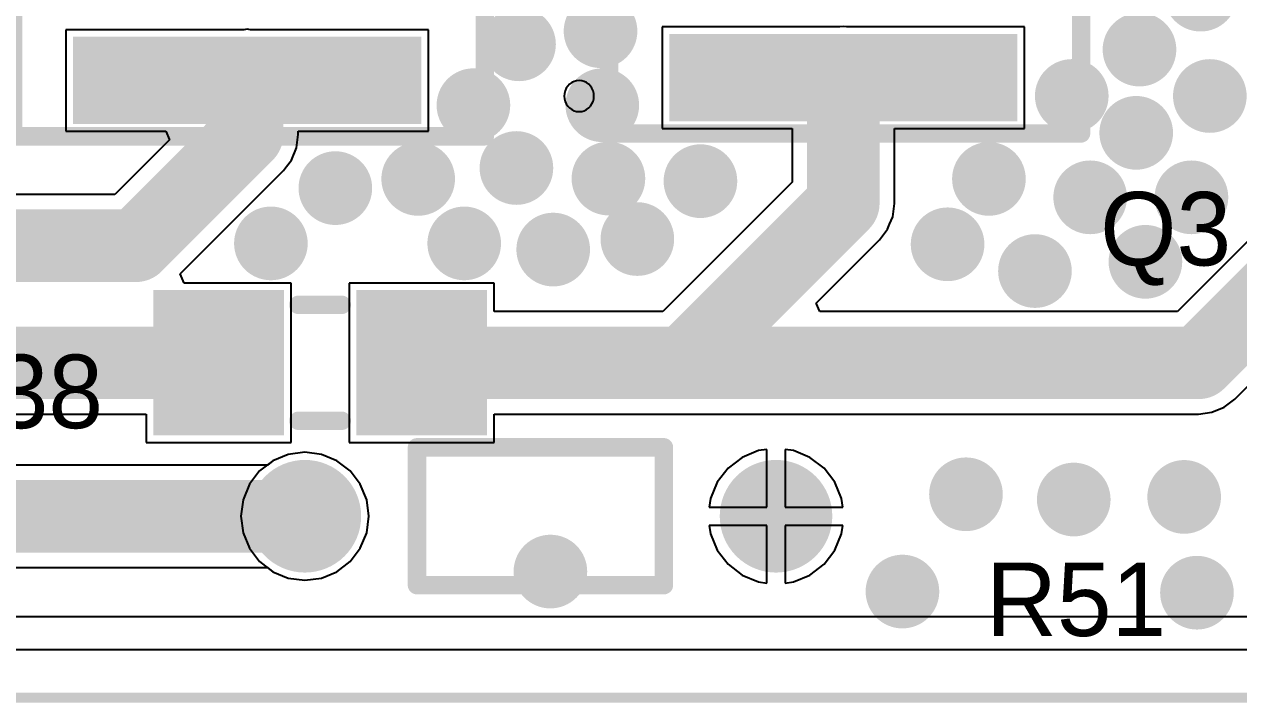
# Model space of a CAD drawing. Header units: millimetres. Extents: x 0 to 7.36, y -3.03 to 0.
# Drawn here: x 6.251 to 6.911, y -3.034 to -2.666 of the extents above; entities that cross this region are included whole.
import ezdxf

# ---------------------------------------------------------------- set-up
doc = ezdxf.new("R2010")
doc.units = ezdxf.units.MM
doc.header["$MEASUREMENT"] = 0
for name, color, linetype in [('BottomLayer', 5, 'Continuous'), ('BottomSolder', 6, 'Continuous'), ('KeepOutLayer', 6, 'Continuous'), ('MultiLayer', 9, 'Continuous'), ('PadHoleLayer', 156, 'Continuous'), ('TopLayer', 1, 'Continuous'), ('TopOverlay', 2, 'Continuous'), ('TopPaste', 8, 'Continuous'), ('TopSolder', 216, 'Continuous'), ('ViaHoleLayer', 16, 'Continuous')]:
    doc.layers.add(name, color=color, linetype=linetype)

# ---------------------------------------------------------------- blocks, each defined once
blk = doc.blocks.new('RES_1206_12')
at = {"layer": 'TopLayer'}
for points in [[(-0.08661, -0.03543), (-0.02362, -0.03543), (-0.08661, 0.03543), (-0.02362, 0.03543)], [(0.02362, -0.03543), (0.08661, -0.03543), (0.02362, 0.03543), (0.08661, 0.03543)]]:
    blk.add_solid(points, dxfattribs=at)
at = {"layer": 'TopOverlay', "const_width": 0.01}
for points in [[(-0.01178, 0.03146), (0.01178, 0.03146)], [(-0.01178, -0.03146), (0.01178, -0.03146)]]:
    blk.add_lwpolyline(points, dxfattribs=at)
at = {"layer": 'TopOverlay', "const_width": 0.005}
for points in [[(-0.01428, 0.03146, 1), (-0.00928, 0.03146, 1)], [(0.00928, 0.03146, 1), (0.01428, 0.03146, 1)], [(-0.01428, -0.03146, 1), (-0.00928, -0.03146, 1)], [(0.00928, -0.03146, 1), (0.01428, -0.03146, 1)]]:
    blk.add_lwpolyline(points, format="xyb", close=True, dxfattribs=at)
at = {"layer": 'TopPaste'}
for points in [[(-0.08661, -0.03543), (-0.02362, -0.03543), (-0.08661, 0.03543), (-0.02362, 0.03543)], [(0.02362, -0.03543), (0.08661, -0.03543), (0.02362, 0.03543), (0.08661, 0.03543)]]:
    blk.add_solid(points, dxfattribs=at)
at = {"layer": 'TopSolder'}
for points in [[(-0.09061, -0.03943), (-0.01962, -0.03943), (-0.09061, 0.03943), (-0.01962, 0.03943)], [(0.01962, -0.03943), (0.09061, -0.03943), (0.01962, 0.03943), (0.09061, 0.03943)]]:
    blk.add_solid(points, dxfattribs=at)
blk = doc.blocks.new('RD07MVS1_13')
at = {"layer": 'TopLayer'}
for points in [[(-0.07933, 0.06772), (0.10177, 0.06772), (-0.07933, 0.10709), (0.10177, 0.10709)], [(-0.10689, -0.04055), (0.12933, -0.04055), (-0.10689, 0.03819), (0.12933, 0.03819)], [(-0.07933, -0.10945), (0.10177, -0.10945), (-0.07933, -0.07008), (0.10177, -0.07008)]]:
    blk.add_solid(points, dxfattribs=at)
at = {"layer": 'TopOverlay'}
for p, q in [((-0.13504, -0.09184), (-0.13632, -0.09246)), ((-0.13368, -0.09146), (-0.13504, -0.09184)), ((-0.13228, -0.09133), (-0.13368, -0.09146)), ((-0.13088, -0.09146), (-0.13228, -0.09133)), ((-0.12952, -0.09184), (-0.13088, -0.09146)), ((-0.12825, -0.09246), (-0.12952, -0.09184)), ((-0.14023, -0.09833), (-0.14035, -0.0998)), ((-0.13987, -0.0969), (-0.14023, -0.09833)), ((-0.13927, -0.09556), (-0.13987, -0.0969)), ((-0.13846, -0.09435), (-0.13927, -0.09556)), ((-0.13747, -0.09331), (-0.13846, -0.09435)), ((-0.13632, -0.09246), (-0.13747, -0.09331)), ((-0.12709, -0.09331), (-0.12825, -0.09246)), ((-0.1261, -0.09435), (-0.12709, -0.09331)), ((-0.1253, -0.09556), (-0.1261, -0.09435)), ((-0.1247, -0.0969), (-0.1253, -0.09556)), ((-0.12433, -0.09833), (-0.1247, -0.0969)), ((-0.12421, -0.0998), (-0.12433, -0.09833)), ((-0.14035, -0.0998), (-0.14023, -0.10127)), ((-0.14023, -0.10127), (-0.13987, -0.10269)), ((-0.13987, -0.10269), (-0.13927, -0.10403)), ((-0.13927, -0.10403), (-0.13846, -0.10524)), ((-0.13846, -0.10524), (-0.13747, -0.10628)), ((-0.12709, -0.10628), (-0.1261, -0.10524)), ((-0.1261, -0.10524), (-0.1253, -0.10403)), ((-0.1253, -0.10403), (-0.1247, -0.10269)), ((-0.1247, -0.10269), (-0.12433, -0.10127)), ((-0.12433, -0.10127), (-0.12421, -0.0998)), ((-0.12421, -0.0998), (-0.12421, -0.0998)), ((-0.13747, -0.10628), (-0.13632, -0.10713)), ((-0.13632, -0.10713), (-0.13504, -0.10775)), ((-0.13504, -0.10775), (-0.13368, -0.10813)), ((-0.13368, -0.10813), (-0.13228, -0.10826)), ((-0.13228, -0.10826), (-0.13088, -0.10813)), ((-0.13088, -0.10813), (-0.12952, -0.10775)), ((-0.12952, -0.10775), (-0.12825, -0.10713)), ((-0.12825, -0.10713), (-0.12709, -0.10628))]:
    blk.add_line(p, q, dxfattribs=at)
at = {"layer": 'TopOverlay', "const_width": 0.01}
for points in [[(-0.11593, 0.12008), (0.14035, 0.12008)], [(-0.11593, -0.12008), (-0.11593, 0.12008)], [(0.14035, -0.12008), (0.14035, 0.12008)], [(-0.11593, -0.12008), (0.14035, -0.12008)]]:
    blk.add_lwpolyline(points, dxfattribs=at)
at = {"layer": 'TopOverlay', "const_width": 0.005}
for points in [[(-0.11843, 0.12008, 1), (-0.11343, 0.12008, 1)], [(-0.11843, 0.12008, 1), (-0.11343, 0.12008, 1)], [(0.13785, 0.12008, 1), (0.14285, 0.12008, 1)], [(0.13785, 0.12008, 1), (0.14285, 0.12008, 1)], [(-0.11843, -0.12008, 1), (-0.11343, -0.12008, 1)], [(-0.11843, -0.12008, 1), (-0.11343, -0.12008, 1)], [(0.13785, -0.12008, 1), (0.14285, -0.12008, 1)], [(0.13785, -0.12008, 1), (0.14285, -0.12008, 1)]]:
    blk.add_lwpolyline(points, format="xyb", close=True, dxfattribs=at)
at = {"layer": 'TopPaste'}
for points in [[(-0.07933, 0.06772), (0.10177, 0.06772), (-0.07933, 0.10709), (0.10177, 0.10709)], [(-0.10689, -0.04055), (0.12933, -0.04055), (-0.10689, 0.03819), (0.12933, 0.03819)], [(-0.07933, -0.10945), (0.10177, -0.10945), (-0.07933, -0.07008), (0.10177, -0.07008)]]:
    blk.add_solid(points, dxfattribs=at)
at = {"layer": 'TopSolder'}
for points in [[(-0.08333, 0.06372), (0.10577, 0.06372), (-0.08333, 0.11109), (0.10577, 0.11109)], [(-0.11089, -0.04455), (0.13333, -0.04455), (-0.11089, 0.04219), (0.13333, 0.04219)], [(-0.08333, -0.11345), (0.10577, -0.11345), (-0.08333, -0.06608), (0.10577, -0.06608)]]:
    blk.add_solid(points, dxfattribs=at)
blk = doc.blocks.new('RD07MVS1_46')
at = {"layer": 'TopLayer'}
for points in [[(-0.07933, 0.06772), (0.10177, 0.06772), (-0.07933, 0.10709), (0.10177, 0.10709)], [(-0.10689, -0.04055), (0.12933, -0.04055), (-0.10689, 0.03819), (0.12933, 0.03819)], [(-0.07933, -0.10945), (0.10177, -0.10945), (-0.07933, -0.07008), (0.10177, -0.07008)]]:
    blk.add_solid(points, dxfattribs=at)
at = {"layer": 'TopOverlay'}
for p, q in [((-0.13504, -0.09184), (-0.13632, -0.09246)), ((-0.13368, -0.09146), (-0.13504, -0.09184)), ((-0.13228, -0.09133), (-0.13368, -0.09146)), ((-0.13088, -0.09146), (-0.13228, -0.09133)), ((-0.12952, -0.09184), (-0.13088, -0.09146)), ((-0.12825, -0.09246), (-0.12952, -0.09184)), ((-0.14023, -0.09833), (-0.14035, -0.0998)), ((-0.13987, -0.0969), (-0.14023, -0.09833)), ((-0.13927, -0.09556), (-0.13987, -0.0969)), ((-0.13846, -0.09435), (-0.13927, -0.09556)), ((-0.13747, -0.09331), (-0.13846, -0.09435)), ((-0.13632, -0.09246), (-0.13747, -0.09331)), ((-0.12709, -0.09331), (-0.12825, -0.09246)), ((-0.1261, -0.09435), (-0.12709, -0.09331)), ((-0.1253, -0.09556), (-0.1261, -0.09435)), ((-0.1247, -0.0969), (-0.1253, -0.09556)), ((-0.12433, -0.09833), (-0.1247, -0.0969)), ((-0.12421, -0.0998), (-0.12433, -0.09833)), ((-0.14035, -0.0998), (-0.14023, -0.10127)), ((-0.14023, -0.10127), (-0.13987, -0.10269)), ((-0.13987, -0.10269), (-0.13927, -0.10403)), ((-0.13927, -0.10403), (-0.13846, -0.10524)), ((-0.13846, -0.10524), (-0.13747, -0.10628)), ((-0.12709, -0.10628), (-0.1261, -0.10524)), ((-0.1261, -0.10524), (-0.1253, -0.10403)), ((-0.1253, -0.10403), (-0.1247, -0.10269)), ((-0.1247, -0.10269), (-0.12433, -0.10127)), ((-0.12433, -0.10127), (-0.12421, -0.0998)), ((-0.12421, -0.0998), (-0.12421, -0.0998)), ((-0.13747, -0.10628), (-0.13632, -0.10713)), ((-0.13632, -0.10713), (-0.13504, -0.10775)), ((-0.13504, -0.10775), (-0.13368, -0.10813)), ((-0.13368, -0.10813), (-0.13228, -0.10826)), ((-0.13228, -0.10826), (-0.13088, -0.10813)), ((-0.13088, -0.10813), (-0.12952, -0.10775)), ((-0.12952, -0.10775), (-0.12825, -0.10713)), ((-0.12825, -0.10713), (-0.12709, -0.10628))]:
    blk.add_line(p, q, dxfattribs=at)
at = {"layer": 'TopOverlay', "const_width": 0.01}
for points in [[(-0.11593, -0.12008), (-0.11593, 0.12008)], [(-0.11593, 0.12008), (0.14035, 0.12008)], [(0.14035, -0.12008), (0.14035, 0.12008)], [(-0.11593, -0.12008), (0.14035, -0.12008)]]:
    blk.add_lwpolyline(points, dxfattribs=at)
at = {"layer": 'TopOverlay', "const_width": 0.005}
for points in [[(-0.11843, 0.12008, 1), (-0.11343, 0.12008, 1)], [(-0.11843, 0.12008, 1), (-0.11343, 0.12008, 1)], [(0.13785, 0.12008, 1), (0.14285, 0.12008, 1)], [(0.13785, 0.12008, 1), (0.14285, 0.12008, 1)], [(-0.11843, -0.12008, 1), (-0.11343, -0.12008, 1)], [(-0.11843, -0.12008, 1), (-0.11343, -0.12008, 1)], [(0.13785, -0.12008, 1), (0.14285, -0.12008, 1)], [(0.13785, -0.12008, 1), (0.14285, -0.12008, 1)]]:
    blk.add_lwpolyline(points, format="xyb", close=True, dxfattribs=at)
at = {"layer": 'TopPaste'}
for points in [[(-0.07933, 0.06772), (0.10177, 0.06772), (-0.07933, 0.10709), (0.10177, 0.10709)], [(-0.10689, -0.04055), (0.12933, -0.04055), (-0.10689, 0.03819), (0.12933, 0.03819)], [(-0.07933, -0.10945), (0.10177, -0.10945), (-0.07933, -0.07008), (0.10177, -0.07008)]]:
    blk.add_solid(points, dxfattribs=at)
at = {"layer": 'TopSolder'}
for points in [[(-0.08333, 0.06372), (0.10577, 0.06372), (-0.08333, 0.11109), (0.10577, 0.11109)], [(-0.11089, -0.04455), (0.13333, -0.04455), (-0.11089, 0.04219), (0.13333, 0.04219)], [(-0.08333, -0.11345), (0.10577, -0.11345), (-0.08333, -0.06608), (0.10577, -0.06608)]]:
    blk.add_solid(points, dxfattribs=at)
blk = doc.blocks.new('RES_129')
at = {"layer": 'BottomLayer', "const_width": 0.02657}
for points in [[(-0.14124, 0, 1), (-0.11467, 0, 1)], [(0.11467, 0, 1), (0.14124, 0, 1)]]:
    blk.add_lwpolyline(points, format="xyb", close=True, dxfattribs=at)
at = {"layer": 'BottomSolder', "const_width": 0.03057}
for points in [[(-0.14324, 0, 1), (-0.11267, 0, 1)], [(0.11267, 0, 1), (0.14324, 0, 1)]]:
    blk.add_lwpolyline(points, format="xyb", close=True, dxfattribs=at)
at = {"layer": 'MultiLayer', "const_width": 0.02657}
for points in [[(-0.14124, 0, 1), (-0.11467, 0, 1)], [(0.11467, 0, 1), (0.14124, 0, 1)]]:
    blk.add_lwpolyline(points, format="xyb", close=True, dxfattribs=at)
at = {"layer": 'PadHoleLayer', "const_width": 0.01575}
for points in [[(-0.13583, 0, 1), (-0.12008, 0, 1)], [(0.12008, 0, 1), (0.13583, 0, 1)]]:
    blk.add_lwpolyline(points, format="xyb", close=True, dxfattribs=at)
at = {"layer": 'TopLayer', "const_width": 0.02657}
for points in [[(-0.14124, 0, 1), (-0.11467, 0, 1)], [(0.11467, 0, 1), (0.14124, 0, 1)]]:
    blk.add_lwpolyline(points, format="xyb", close=True, dxfattribs=at)
at = {"layer": 'TopOverlay', "const_width": 0.01}
for points in [[(-0.06707, -0.0374), (-0.06707, 0.0374)], [(-0.06707, 0.0374), (0.06707, 0.0374)], [(0.06707, -0.0374), (0.06707, 0.0374)], [(-0.06707, -0.0374), (0.06707, -0.0374)]]:
    blk.add_lwpolyline(points, dxfattribs=at)
at = {"layer": 'TopOverlay', "const_width": 0.005}
for points in [[(-0.06957, 0.0374, 1), (-0.06457, 0.0374, 1)], [(-0.06957, 0.0374, 1), (-0.06457, 0.0374, 1)], [(0.06457, 0.0374, 1), (0.06957, 0.0374, 1)], [(0.06457, 0.0374, 1), (0.06957, 0.0374, 1)], [(-0.06957, -0.0374, 1), (-0.06457, -0.0374, 1)], [(-0.06957, -0.0374, 1), (-0.06457, -0.0374, 1)], [(0.06457, -0.0374, 1), (0.06957, -0.0374, 1)], [(0.06457, -0.0374, 1), (0.06957, -0.0374, 1)]]:
    blk.add_lwpolyline(points, format="xyb", close=True, dxfattribs=at)
at = {"layer": 'TopSolder', "const_width": 0.03057}
for points in [[(-0.14324, 0, 1), (-0.11267, 0, 1)], [(0.11267, 0, 1), (0.14324, 0, 1)]]:
    blk.add_lwpolyline(points, format="xyb", close=True, dxfattribs=at)

msp = doc.modelspace()

# ---------------------------------------------------------------- linework, layer by layer
at = {"layer": 'BottomLayer'}
for p, q in [((6.39446, -2.89951), (6.38608, -2.90298)), ((6.40346, -2.89832), (6.39446, -2.89951)), ((6.41245, -2.89951), (6.40346, -2.89832)), ((6.42083, -2.90298), (6.41245, -2.89951)), ((6.64092, -2.90112), (6.63328, -2.90699)), ((6.64981, -2.89744), (6.64092, -2.90112)), ((6.65436, -2.89684), (6.64981, -2.89744)), ((6.65436, -2.92807), (6.65436, -2.89684)), ((6.66891, -2.89744), (6.66436, -2.89684)), ((6.66436, -2.89684), (6.66436, -2.92807)), ((6.67781, -2.90112), (6.66891, -2.89744)), ((6.68545, -2.90699), (6.67781, -2.90112)), ((6.38309, -2.90527), (6.11594, -2.90527)), ((6.38608, -2.90298), (6.38309, -2.90527)), ((6.42803, -2.9085), (6.42083, -2.90298)), ((6.43355, -2.9157), (6.42803, -2.9085)), ((6.63328, -2.90699), (6.62741, -2.91463)), ((6.69131, -2.91463), (6.68545, -2.90699)), ((6.62741, -2.91463), (6.62373, -2.92352)), ((6.695, -2.92352), (6.69131, -2.91463)), ((6.43702, -2.92408), (6.43355, -2.9157)), ((6.4382, -2.93307), (6.43702, -2.92408)), ((6.62373, -2.92352), (6.62313, -2.92807)), ((6.62313, -2.92807), (6.65436, -2.92807)), ((6.66436, -2.92807), (6.69559, -2.92807)), ((6.69559, -2.92807), (6.695, -2.92352)), ((6.43702, -2.94206), (6.4382, -2.93307)), ((6.65436, -2.93807), (6.62313, -2.93807)), ((6.62313, -2.93807), (6.62373, -2.94262)), ((6.65436, -2.9693), (6.65436, -2.93807)), ((6.69559, -2.93807), (6.66436, -2.93807)), ((6.66436, -2.93807), (6.66436, -2.9693)), ((6.695, -2.94262), (6.69559, -2.93807)), ((6.43355, -2.95044), (6.43702, -2.94206)), ((6.62373, -2.94262), (6.62741, -2.95152)), ((6.69131, -2.95152), (6.695, -2.94262)), ((6.42803, -2.95764), (6.43355, -2.95044)), ((6.62741, -2.95152), (6.63328, -2.95916)), ((6.68545, -2.95916), (6.69131, -2.95152)), ((6.10443, -2.96087), (6.38309, -2.96087)), ((6.38309, -2.96087), (6.38608, -2.96316)), ((6.42083, -2.96316), (6.42803, -2.95764)), ((6.63328, -2.95916), (6.64092, -2.96502)), ((6.67781, -2.96502), (6.68545, -2.95916)), ((6.38608, -2.96316), (6.39446, -2.96663)), ((6.39446, -2.96663), (6.40346, -2.96782)), ((6.40346, -2.96782), (6.41245, -2.96663)), ((6.41245, -2.96663), (6.42083, -2.96316)), ((6.64092, -2.96502), (6.64981, -2.9687)), ((6.66891, -2.9687), (6.67781, -2.96502)), ((6.64981, -2.9687), (6.65436, -2.9693)), ((6.66436, -2.9693), (6.66891, -2.9687)), ((7.35137, -2.98764), (0.04957, -2.98764))]:
    msp.add_line(p, q, dxfattribs=at)
for points, const_width in [([(6.88, -2.65, 1), (6.9, -2.65, 1)], 0.02), ([(6.55404, -2.66982, 1), (6.57404, -2.66982, 1)], 0.02), ([(6.50978, -2.67696, 1), (6.52978, -2.67696, 1)], 0.02), ([(6.84678, -2.67982, 1), (6.86678, -2.67982, 1)], 0.02), ([(6.485, -2.71, 1), (6.505, -2.71, 1)], 0.02), ([(6.555, -2.71, 1), (6.575, -2.71, 1)], 0.02), ([(6.81, -2.705, 1), (6.83, -2.705, 1)], 0.02), ([(6.885, -2.705, 1), (6.905, -2.705, 1)], 0.02), ([(6.845, -2.725, 1), (6.865, -2.725, 1)], 0.02), ([(6.50835, -2.74408, 1), (6.52835, -2.74408, 1)], 0.02), ([(6.455, -2.75, 1), (6.475, -2.75, 1)], 0.02), ([(6.55833, -2.74979, 1), (6.57833, -2.74979, 1)], 0.02), ([(6.765, -2.75, 1), (6.785, -2.75, 1)], 0.02), ([(6.41, -2.755, 1), (6.43, -2.755, 1)], 0.02), ([(6.60831, -2.75122, 1), (6.62831, -2.75122, 1)], 0.02), ([(6.82, -2.76, 1), (6.84, -2.76, 1)], 0.02), ([(6.875, -2.76, 1), (6.895, -2.76, 1)], 0.02), ([(6.57404, -2.78263, 1), (6.59404, -2.78263, 1)], 0.02), ([(6.375, -2.785, 1), (6.395, -2.785, 1)], 0.02), ([(6.48, -2.785, 1), (6.5, -2.785, 1)], 0.02), ([(6.52834, -2.78835, 1), (6.54834, -2.78835, 1)], 0.02), ([(6.74254, -2.78549, 1), (6.76254, -2.78549, 1)], 0.02), ([(6.85, -2.795, 1), (6.87, -2.795, 1)], 0.02), ([(6.79, -2.8, 1), (6.81, -2.8, 1)], 0.02), ([(6.75253, -2.92115, 1), (6.77253, -2.92115, 1)], 0.02), ([(6.81108, -2.924, 1), (6.83108, -2.924, 1)], 0.02), ([(6.87105, -2.92257, 1), (6.89105, -2.92257, 1)], 0.02), ([(6.39361, -2.93307, 1), (6.4133, -2.93307, 1)], 0.01969), ([(6.52682, -2.96309, 1), (6.54681, -2.96309, 1)], 0.02), ([(6.71803, -2.97394, 1), (6.73803, -2.97394, 1)], 0.02), ([(6.87799, -2.97456, 1), (6.89799, -2.97456, 1)], 0.02)]:
    msp.add_lwpolyline(points, format="xyb", close=True, dxfattribs=dict(at, const_width=const_width))
at = {"layer": 'BottomLayer', "const_width": 0.03937}
msp.add_lwpolyline([(6.10443, -2.93307), (6.40346, -2.93307)], dxfattribs=at)
at = {"layer": 'KeepOutLayer'}
for const_width in [0.00551, 0.005]:
    msp.add_lwpolyline([(0, -3.0315), (7.3622, -3.0315)], dxfattribs=dict(at, const_width=const_width))
at = {"layer": 'MultiLayer', "const_width": 0.02}
for points in [[(6.88, -2.65, 1), (6.9, -2.65, 1)], [(6.55404, -2.66982, 1), (6.57404, -2.66982, 1)], [(6.50978, -2.67696, 1), (6.52978, -2.67696, 1)], [(6.84678, -2.67982, 1), (6.86678, -2.67982, 1)], [(6.485, -2.71, 1), (6.505, -2.71, 1)], [(6.555, -2.71, 1), (6.575, -2.71, 1)], [(6.81, -2.705, 1), (6.83, -2.705, 1)], [(6.885, -2.705, 1), (6.905, -2.705, 1)], [(6.845, -2.725, 1), (6.865, -2.725, 1)], [(6.50835, -2.74408, 1), (6.52835, -2.74408, 1)], [(6.455, -2.75, 1), (6.475, -2.75, 1)], [(6.55833, -2.74979, 1), (6.57833, -2.74979, 1)], [(6.765, -2.75, 1), (6.785, -2.75, 1)], [(6.41, -2.755, 1), (6.43, -2.755, 1)], [(6.60831, -2.75122, 1), (6.62831, -2.75122, 1)], [(6.82, -2.76, 1), (6.84, -2.76, 1)], [(6.875, -2.76, 1), (6.895, -2.76, 1)], [(6.57404, -2.78263, 1), (6.59404, -2.78263, 1)], [(6.375, -2.785, 1), (6.395, -2.785, 1)], [(6.48, -2.785, 1), (6.5, -2.785, 1)], [(6.52834, -2.78835, 1), (6.54834, -2.78835, 1)], [(6.74254, -2.78549, 1), (6.76254, -2.78549, 1)], [(6.85, -2.795, 1), (6.87, -2.795, 1)], [(6.79, -2.8, 1), (6.81, -2.8, 1)], [(6.75253, -2.92115, 1), (6.77253, -2.92115, 1)], [(6.81108, -2.924, 1), (6.83108, -2.924, 1)], [(6.87105, -2.92257, 1), (6.89105, -2.92257, 1)], [(6.52682, -2.96309, 1), (6.54681, -2.96309, 1)], [(6.71803, -2.97394, 1), (6.73803, -2.97394, 1)], [(6.87799, -2.97456, 1), (6.89799, -2.97456, 1)]]:
    msp.add_lwpolyline(points, format="xyb", close=True, dxfattribs=at)
at = {"layer": 'TopLayer'}
for p, q in [((6.3703, -2.66901), (6.27368, -2.66901)), ((6.27368, -2.66901), (6.27368, -2.72413)), ((6.37211, -2.66877), (6.3703, -2.66901)), ((6.37391, -2.66901), (6.37211, -2.66877)), ((6.47053, -2.66901), (6.37391, -2.66901)), ((6.47053, -2.72413), (6.47053, -2.66901)), ((6.69411, -2.66744), (6.59749, -2.66744)), ((6.59749, -2.66744), (6.59749, -2.72256)), ((6.69592, -2.6672), (6.69411, -2.66744)), ((6.69772, -2.66744), (6.69592, -2.6672)), ((6.79434, -2.66744), (6.69772, -2.66744)), ((6.79434, -2.72256), (6.79434, -2.66744)), ((6.27368, -2.72413), (6.328, -2.72413)), ((6.328, -2.72413), (6.32991, -2.72875)), ((6.3999, -2.72586), (6.3999, -2.72413)), ((6.3999, -2.72413), (6.47053, -2.72413)), ((6.59749, -2.72256), (6.66812, -2.72256)), ((6.66812, -2.72256), (6.66812, -2.75182)), ((6.72371, -2.76334), (6.72371, -2.72256)), ((6.72371, -2.72256), (6.79434, -2.72256)), ((6.32991, -2.72875), (6.30018, -2.75848)), ((6.39896, -2.73306), (6.3999, -2.72586)), ((6.39618, -2.73976), (6.39896, -2.73306)), ((6.39896, -2.73306), (6.39896, -2.73306)), ((6.39896, -2.73306), (6.39896, -2.73306)), ((6.39176, -2.74552), (6.39351, -2.74324)), ((6.39351, -2.74324), (6.39618, -2.73976)), ((6.39618, -2.73976), (6.39618, -2.73976)), ((6.33579, -2.8015), (6.39176, -2.74552)), ((6.66812, -2.75182), (6.59793, -2.82201)), ((6.30018, -2.75848), (6.13175, -2.75848)), ((6.72277, -2.77053), (6.72371, -2.76334)), ((6.71999, -2.77723), (6.72106, -2.77465)), ((6.72106, -2.77465), (6.72277, -2.77053)), ((6.68117, -2.81739), (6.71557, -2.78299)), ((6.71557, -2.78299), (6.71999, -2.77723)), ((6.71999, -2.77723), (6.71999, -2.77723)), ((6.92185, -2.77756), (6.8774, -2.82201)), ((6.33786, -2.8065), (6.33579, -2.8015)), ((6.39596, -2.8065), (6.33786, -2.8065)), ((6.39596, -2.89311), (6.39596, -2.8065)), ((6.5062, -2.8065), (6.42746, -2.8065)), ((6.42746, -2.8065), (6.42746, -2.89311)), ((6.5062, -2.82201), (6.5062, -2.8065)), ((6.90857, -2.86946), (6.96509, -2.81294)), ((6.59793, -2.82201), (6.5062, -2.82201)), ((6.68309, -2.82201), (6.68117, -2.81739)), ((6.8774, -2.82201), (6.68309, -2.82201)), ((6.89611, -2.87665), (6.90281, -2.87388)), ((6.90281, -2.87388), (6.90566, -2.87169)), ((6.90281, -2.87388), (6.90281, -2.87388)), ((6.90281, -2.87388), (6.90281, -2.87388)), ((6.90566, -2.87169), (6.90857, -2.86946)), ((5.84128, -2.8776), (6.31722, -2.8776)), ((6.31722, -2.8776), (6.31722, -2.89311)), ((6.5062, -2.89311), (6.5062, -2.8776)), ((6.5062, -2.8776), (6.88891, -2.8776)), ((6.88891, -2.8776), (6.89247, -2.87713)), ((6.89247, -2.87713), (6.89611, -2.87665)), ((6.89611, -2.87665), (6.89611, -2.87665)), ((6.31722, -2.89311), (6.39596, -2.89311)), ((6.42746, -2.89311), (6.5062, -2.89311)), ((6.39446, -2.89951), (6.38608, -2.90298)), ((6.40346, -2.89832), (6.39446, -2.89951)), ((6.41245, -2.89951), (6.40346, -2.89832)), ((6.42083, -2.90298), (6.41245, -2.89951)), ((6.64092, -2.90112), (6.63328, -2.90699)), ((6.64981, -2.89744), (6.64092, -2.90112)), ((6.65436, -2.89684), (6.64981, -2.89744)), ((6.65436, -2.92807), (6.65436, -2.89684)), ((6.66891, -2.89744), (6.66436, -2.89684)), ((6.66436, -2.89684), (6.66436, -2.92807)), ((6.67781, -2.90112), (6.66891, -2.89744)), ((6.68545, -2.90699), (6.67781, -2.90112)), ((6.37889, -2.9085), (6.37337, -2.9157)), ((6.38608, -2.90298), (6.37889, -2.9085)), ((6.42803, -2.9085), (6.42083, -2.90298)), ((6.43355, -2.9157), (6.42803, -2.9085)), ((6.63328, -2.90699), (6.62741, -2.91463)), ((6.69131, -2.91463), (6.68545, -2.90699)), ((6.62741, -2.91463), (6.62373, -2.92352)), ((6.695, -2.92352), (6.69131, -2.91463)), ((6.37337, -2.9157), (6.36989, -2.92408)), ((6.43702, -2.92408), (6.43355, -2.9157)), ((6.36989, -2.92408), (6.36871, -2.93307)), ((6.4382, -2.93307), (6.43702, -2.92408)), ((6.62373, -2.92352), (6.62313, -2.92807)), ((6.62313, -2.92807), (6.65436, -2.92807)), ((6.66436, -2.92807), (6.69559, -2.92807)), ((6.69559, -2.92807), (6.695, -2.92352)), ((6.36871, -2.93307), (6.36989, -2.94206)), ((6.43702, -2.94206), (6.4382, -2.93307)), ((6.65436, -2.93807), (6.62313, -2.93807)), ((6.62313, -2.93807), (6.62373, -2.94262)), ((6.65436, -2.9693), (6.65436, -2.93807)), ((6.69559, -2.93807), (6.66436, -2.93807)), ((6.66436, -2.93807), (6.66436, -2.9693)), ((6.695, -2.94262), (6.69559, -2.93807)), ((6.36989, -2.94206), (6.37337, -2.95044)), ((6.43355, -2.95044), (6.43702, -2.94206)), ((6.62373, -2.94262), (6.62741, -2.95152)), ((6.69131, -2.95152), (6.695, -2.94262)), ((6.37337, -2.95044), (6.37889, -2.95764)), ((6.42803, -2.95764), (6.43355, -2.95044)), ((6.62741, -2.95152), (6.63328, -2.95916)), ((6.68545, -2.95916), (6.69131, -2.95152)), ((6.37889, -2.95764), (6.38608, -2.96316)), ((6.42083, -2.96316), (6.42803, -2.95764)), ((6.63328, -2.95916), (6.64092, -2.96502)), ((6.67781, -2.96502), (6.68545, -2.95916)), ((6.38608, -2.96316), (6.39446, -2.96663)), ((6.39446, -2.96663), (6.40346, -2.96782)), ((6.40346, -2.96782), (6.41245, -2.96663)), ((6.41245, -2.96663), (6.42083, -2.96316)), ((6.64092, -2.96502), (6.64981, -2.9687)), ((6.66891, -2.9687), (6.67781, -2.96502)), ((6.64981, -2.9687), (6.65436, -2.9693)), ((6.66436, -2.9693), (6.66891, -2.9687)), ((7.33622, -3.00551), (0.02598, -3.00551))]:
    msp.add_line(p, q, dxfattribs=at)
for points, const_width in [([(6.88, -2.65, 1), (6.9, -2.65, 1)], 0.02), ([(6.55404, -2.66982, 1), (6.57404, -2.66982, 1)], 0.02), ([(6.50978, -2.67696, 1), (6.52978, -2.67696, 1)], 0.02), ([(6.84678, -2.67982, 1), (6.86678, -2.67982, 1)], 0.02), ([(6.36226, -2.69657, 1), (6.38195, -2.69657, 1)], 0.01969), ([(6.68607, -2.695, 1), (6.70576, -2.695, 1)], 0.01969), ([(6.485, -2.71, 1), (6.505, -2.71, 1)], 0.02), ([(6.555, -2.71, 1), (6.575, -2.71, 1)], 0.02), ([(6.81, -2.705, 1), (6.83, -2.705, 1)], 0.02), ([(6.885, -2.705, 1), (6.905, -2.705, 1)], 0.02), ([(6.36226, -2.72586, 1), (6.38195, -2.72586, 1)], 0.01969), ([(6.36226, -2.72586, 1), (6.38195, -2.72586, 1)], 0.01969), ([(6.845, -2.725, 1), (6.865, -2.725, 1)], 0.02), ([(6.50835, -2.74408, 1), (6.52835, -2.74408, 1)], 0.02), ([(6.455, -2.75, 1), (6.475, -2.75, 1)], 0.02), ([(6.55833, -2.74979, 1), (6.57833, -2.74979, 1)], 0.02), ([(6.765, -2.75, 1), (6.785, -2.75, 1)], 0.02), ([(6.41, -2.755, 1), (6.43, -2.755, 1)], 0.02), ([(6.60831, -2.75122, 1), (6.62831, -2.75122, 1)], 0.02), ([(6.68607, -2.76333, 1), (6.70576, -2.76333, 1)], 0.01969), ([(6.68607, -2.76333, 1), (6.70576, -2.76333, 1)], 0.01969), ([(6.82, -2.76, 1), (6.84, -2.76, 1)], 0.02), ([(6.875, -2.76, 1), (6.895, -2.76, 1)], 0.02), ([(6.57404, -2.78263, 1), (6.59404, -2.78263, 1)], 0.02), ([(6.30185, -2.78628, 1), (6.32154, -2.78628, 1)], 0.01969), ([(6.30185, -2.78628, 1), (6.32154, -2.78628, 1)], 0.01969), ([(6.375, -2.785, 1), (6.395, -2.785, 1)], 0.02), ([(6.48, -2.785, 1), (6.5, -2.785, 1)], 0.02), ([(6.52834, -2.78835, 1), (6.54834, -2.78835, 1)], 0.02), ([(6.74254, -2.78549, 1), (6.76254, -2.78549, 1)], 0.02), ([(6.85, -2.795, 1), (6.87, -2.795, 1)], 0.02), ([(6.79, -2.8, 1), (6.81, -2.8, 1)], 0.02), ([(6.34675, -2.8498, 1), (6.36644, -2.8498, 1)], 0.01969), ([(6.45699, -2.8498, 1), (6.47667, -2.8498, 1)], 0.01969), ([(6.45699, -2.8498, 1), (6.47667, -2.8498, 1)], 0.01969), ([(6.5996, -2.8498, 1), (6.61929, -2.8498, 1)], 0.01969), ([(6.5996, -2.8498, 1), (6.61929, -2.8498, 1)], 0.01969), ([(6.87907, -2.8498, 1), (6.89876, -2.8498, 1)], 0.01969), ([(6.87907, -2.8498, 1), (6.89876, -2.8498, 1)], 0.01969), ([(6.75253, -2.92115, 1), (6.77253, -2.92115, 1)], 0.02), ([(6.81108, -2.924, 1), (6.83108, -2.924, 1)], 0.02), ([(6.87105, -2.92257, 1), (6.89105, -2.92257, 1)], 0.02), ([(6.52682, -2.96309, 1), (6.54681, -2.96309, 1)], 0.02), ([(6.71803, -2.97394, 1), (6.73803, -2.97394, 1)], 0.02), ([(6.87799, -2.97456, 1), (6.89799, -2.97456, 1)], 0.02)]:
    msp.add_lwpolyline(points, format="xyb", close=True, dxfattribs=dict(at, const_width=const_width))
at = {"layer": 'TopLayer', "const_width": 0.03937}
for points in [[(6.37211, -2.72586), (6.37211, -2.69657)], [(6.69592, -2.76333), (6.69592, -2.695)], [(6.3117, -2.78628), (6.37211, -2.72586)], [(6.60944, -2.8498), (6.69592, -2.76333)], [(6.88891, -2.8498), (6.95925, -2.77947)], [(6.09435, -2.78628), (6.3117, -2.78628)], [(5.84128, -2.8498), (6.35659, -2.8498)], [(6.46683, -2.8498), (6.88891, -2.8498)], [(6.46683, -2.8498), (6.60944, -2.8498)]]:
    msp.add_lwpolyline(points, dxfattribs=at)
at = {"layer": 'ViaHoleLayer', "const_width": 0.00956}
for points in [[(6.55926, -2.66982, 1), (6.56882, -2.66982, 1)], [(6.515, -2.67696, 1), (6.52456, -2.67696, 1)], [(6.852, -2.67982, 1), (6.86156, -2.67982, 1)], [(6.81522, -2.705, 1), (6.82478, -2.705, 1)], [(6.89022, -2.705, 1), (6.89978, -2.705, 1)], [(6.49022, -2.71, 1), (6.49978, -2.71, 1)], [(6.56022, -2.71, 1), (6.56978, -2.71, 1)], [(6.85022, -2.725, 1), (6.85978, -2.725, 1)], [(6.51357, -2.74408, 1), (6.52313, -2.74408, 1)], [(6.46022, -2.75, 1), (6.46978, -2.75, 1)], [(6.56355, -2.74979, 1), (6.57311, -2.74979, 1)], [(6.61353, -2.75122, 1), (6.62309, -2.75122, 1)], [(6.77022, -2.75, 1), (6.77978, -2.75, 1)], [(6.41522, -2.755, 1), (6.42478, -2.755, 1)], [(6.82522, -2.76, 1), (6.83478, -2.76, 1)], [(6.88022, -2.76, 1), (6.88978, -2.76, 1)], [(6.38022, -2.785, 1), (6.38978, -2.785, 1)], [(6.48522, -2.785, 1), (6.49478, -2.785, 1)], [(6.57925, -2.78263, 1), (6.58882, -2.78263, 1)], [(6.74775, -2.78549, 1), (6.75732, -2.78549, 1)], [(6.53356, -2.78835, 1), (6.54312, -2.78835, 1)], [(6.85522, -2.795, 1), (6.86478, -2.795, 1)], [(6.79522, -2.8, 1), (6.80478, -2.8, 1)], [(6.75775, -2.92115, 1), (6.76731, -2.92115, 1)], [(6.8163, -2.924, 1), (6.82586, -2.924, 1)], [(6.87627, -2.92257, 1), (6.88583, -2.92257, 1)], [(6.53203, -2.96309, 1), (6.5416, -2.96309, 1)], [(6.72325, -2.97394, 1), (6.73281, -2.97394, 1)], [(6.88321, -2.97456, 1), (6.89277, -2.97456, 1)]]:
    msp.add_lwpolyline(points, format="xyb", close=True, dxfattribs=at)

# ---------------------------------------------------------------- block references
for name, p in [('RD07MVS1_46', (6.6847, -2.60523)), ('RD07MVS1_13', (6.36089, -2.6068)), ('RES_1206_12', (6.41171, -2.8498)), ('RES_129', (6.53141, -2.93307))]:
    msp.add_blockref(name, p)

# ---------------------------------------------------------------- texts
at = {"layer": 'TopOverlay'}
for s, p in [('Q3', (6.83542, -2.79698)), ('R38', (6.19595, -2.88528)), ('R51', (6.7734, -2.99807))]:
    msp.add_text(s, height=0.039894, dxfattribs=at).set_placement(p)

doc.saveas('drawing.dxf')
